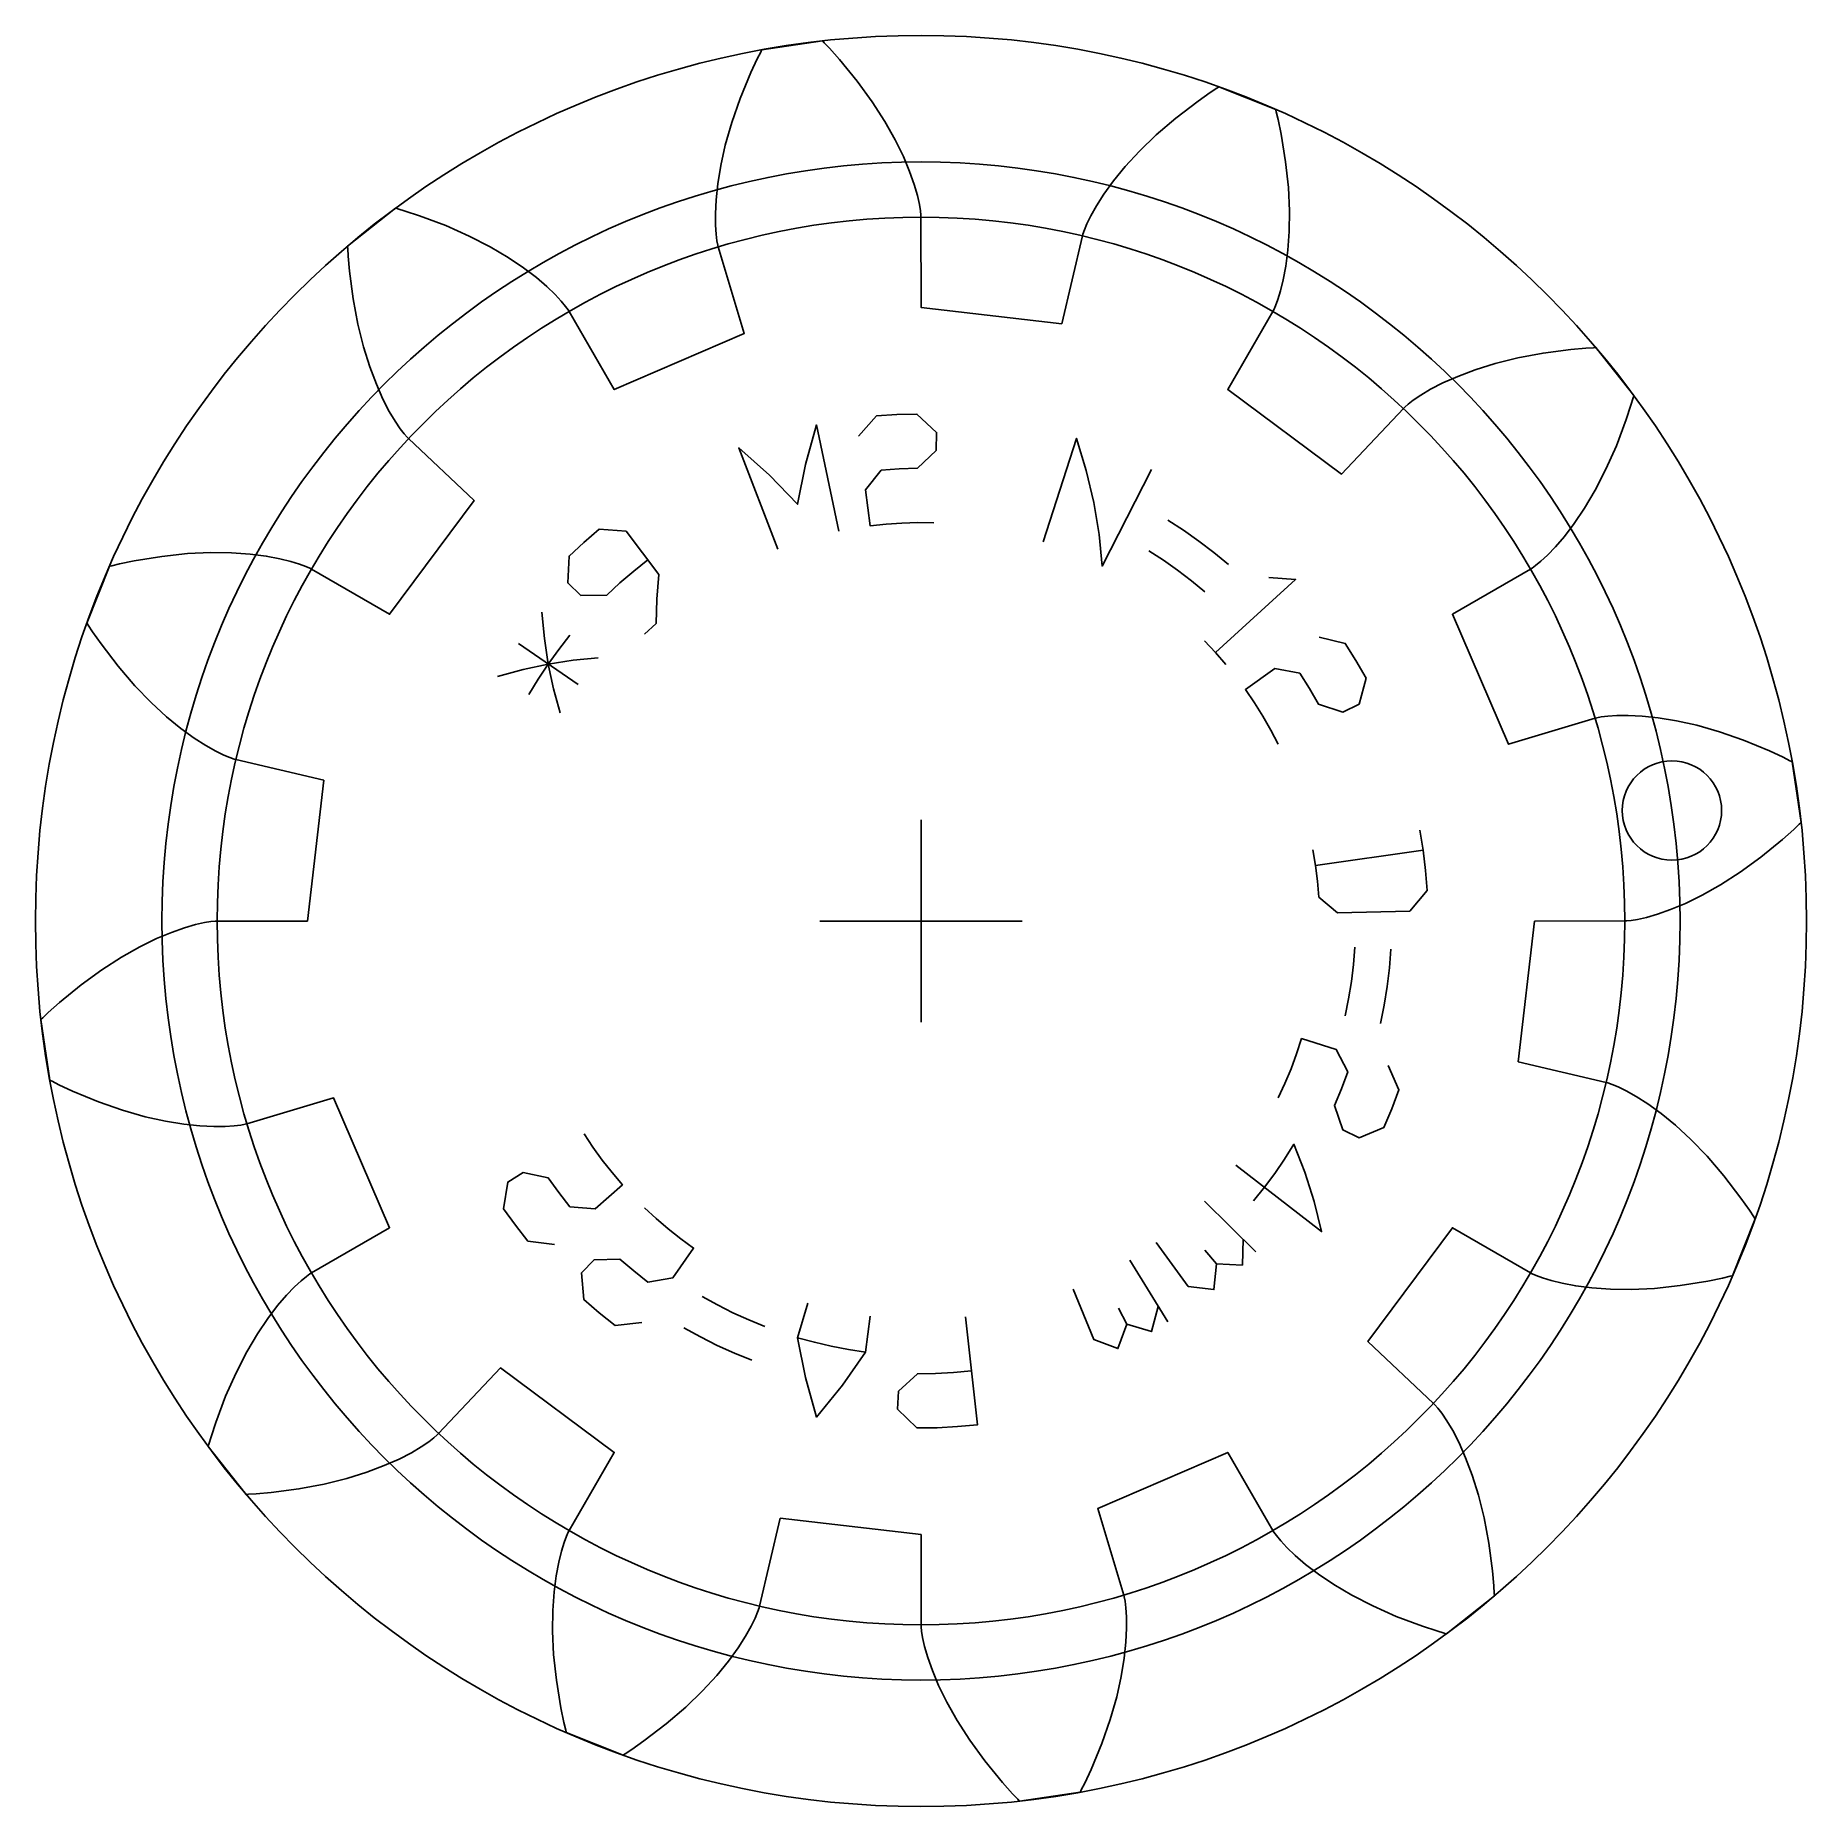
# Model space of a CAD drawing. Extents: x -14 to 14, y -14 to 14.
import ezdxf

# ---------------------------------------------------------------- set-up
doc = ezdxf.new("R2010")
doc.units = 0
for name, color, linetype in [('gear', 7, 'CONTINUOUS'), ('gear_guides', 5, 'CONTINUOUS'), ('gear_texts', 7, 'CONTINUOUS')]:
    doc.layers.add(name, color=color, linetype=linetype)

msp = doc.modelspace()

# ---------------------------------------------------------------- linework, layer by layer
at = {"layer": 'gear'}
msp.add_lwpolyline([(9.7, 0), (11.127901, 0.00002), (11.157982, 0.001604), (11.225367, 0.00887), (11.329369, 0.026148), (11.468928, 0.0577), (11.64261, 0.107693), (11.848621, 0.180165), (12.084815, 0.279003), (12.348703, 0.407914), (12.637476, 0.570395), (12.948009, 0.769716), (13.276889, 1.008887), (13.62043, 1.290642), (13.796477, 1.448261), (13.885346, 1.531379), (13.907641, 1.552613), (13.91043, 1.55528), (13.911824, 1.556615), (13.912522, 1.557282), (13.913046, 1.557931), (13.772063, 2.516006), (13.771374, 2.516476), (13.770514, 2.516914), (13.768794, 2.517791), (13.765355, 2.519541), (13.737889, 2.533453), (13.628842, 2.587447), (13.414853, 2.687671), (13.004711, 2.85852), (12.620874, 2.992813), (12.266087, 3.09423), (11.94275, 3.166638), (11.652912, 3.214066), (11.398259, 3.240675), (11.180104, 3.25073), (10.999383, 3.248571), (10.856651, 3.238584), (10.75208, 3.22517), (10.685458, 3.212716), (10.656196, 3.205568), (9.288818, 2.794255), (8.400446, 4.85), (9.637035, 5.563967), (9.662294, 5.58038), (9.717018, 5.620365), (9.798448, 5.687329), (9.903533, 5.784434), (10.02895, 5.91457), (10.171125, 6.080338), (10.326255, 6.284031), (10.490334, 6.527615), (10.659177, 6.812715), (10.828447, 7.140598), (10.99368, 7.512167), (11.150317, 7.927944), (11.223969, 8.152469), (11.259373, 8.268886), (11.268064, 8.298423), (11.269146, 8.302127), (11.269686, 8.30398), (11.269956, 8.304907), (11.270086, 8.305731), (10.668953, 9.064957), (10.668122, 9.065019), (10.667158, 9.064969), (10.66523, 9.064868), (10.661376, 9.064664), (10.630634, 9.062979), (10.5092, 9.055216), (10.273768, 9.035018), (9.83315, 8.977906), (9.433591, 8.902289), (9.075628, 8.812725), (8.759406, 8.713764), (8.484685, 8.609919), (8.250845, 8.505636), (8.056889, 8.405267), (7.90146, 8.313036), (7.782844, 8.233021), (7.698989, 8.169119), (7.64752, 8.125023), (7.625753, 8.104201), (6.647225, 7.064305), (4.85, 8.400446), (5.563933, 9.637055), (5.577602, 9.663898), (5.605002, 9.725888), (5.64204, 9.824596), (5.684494, 9.961233), (5.72804, 10.136643), (5.768283, 10.35129), (5.800783, 10.605258), (5.821088, 10.898248), (5.824761, 11.229573), (5.807411, 11.598163), (5.764723, 12.002567), (5.692486, 12.440959), (5.644008, 12.67223), (5.61646, 12.790752), (5.609218, 12.820677), (5.608303, 12.824426), (5.607844, 12.826301), (5.607615, 12.827239), (5.607315, 12.828017), (4.707106, 13.184959), (4.706355, 13.184598), (4.705545, 13.184072), (4.703926, 13.183021), (4.700691, 13.180918), (4.67491, 13.164087), (4.573626, 13.096647), (4.379835, 12.96144), (4.026805, 12.69167), (3.718585, 12.426404), (3.453362, 12.169858), (3.228986, 11.926044), (3.042993, 11.698751), (2.892623, 11.491519), (2.774837, 11.307619), (2.686347, 11.150031), (2.62363, 11.021427), (2.582961, 10.924159), (2.560435, 10.860236), (2.551995, 10.83132), (2.224513, 9.44148), (0, 9.7), (-0.00002, 11.127901), (-0.001604, 11.157982), (-0.00887, 11.225367), (-0.026148, 11.329369), (-0.0577, 11.468928), (-0.107693, 11.64261), (-0.180165, 11.848621), (-0.279003, 12.084815), (-0.407914, 12.348703), (-0.570395, 12.637476), (-0.769716, 12.948009), (-1.008887, 13.276889), (-1.290642, 13.62043), (-1.448261, 13.796477), (-1.531379, 13.885346), (-1.552613, 13.907641), (-1.55528, 13.91043), (-1.556615, 13.911824), (-1.557282, 13.912522), (-1.557931, 13.913046), (-2.516006, 13.772063), (-2.516476, 13.771374), (-2.516914, 13.770514), (-2.517791, 13.768794), (-2.519541, 13.765355), (-2.533453, 13.737889), (-2.587447, 13.628842), (-2.687671, 13.414853), (-2.85852, 13.004711), (-2.992813, 12.620874), (-3.09423, 12.266087), (-3.166638, 11.94275), (-3.214066, 11.652912), (-3.240675, 11.398259), (-3.25073, 11.180104), (-3.248571, 10.999383), (-3.238584, 10.856651), (-3.22517, 10.75208), (-3.212716, 10.685458), (-3.205568, 10.656196), (-2.794255, 9.288818), (-4.85, 8.400446), (-5.563967, 9.637035), (-5.58038, 9.662294), (-5.620365, 9.717018), (-5.687329, 9.798448), (-5.784434, 9.903533), (-5.91457, 10.02895), (-6.080338, 10.171125), (-6.284031, 10.326255), (-6.527615, 10.490334), (-6.812715, 10.659177), (-7.140598, 10.828447), (-7.512167, 10.99368), (-7.927944, 11.150317), (-8.152469, 11.223969), (-8.268886, 11.259373), (-8.298423, 11.268064), (-8.302127, 11.269146), (-8.30398, 11.269686), (-8.304907, 11.269956), (-8.305731, 11.270086), (-9.064957, 10.668953), (-9.065019, 10.668122), (-9.064969, 10.667158), (-9.064868, 10.66523), (-9.064664, 10.661376), (-9.062979, 10.630634), (-9.055216, 10.5092), (-9.035018, 10.273768), (-8.977906, 9.83315), (-8.902289, 9.433591), (-8.812725, 9.075628), (-8.713764, 8.759406), (-8.609919, 8.484685), (-8.505636, 8.250845), (-8.405267, 8.056889), (-8.313036, 7.90146), (-8.233021, 7.782844), (-8.169119, 7.698989), (-8.125023, 7.64752), (-8.104201, 7.625753), (-7.064305, 6.647225), (-8.400446, 4.85), (-9.637055, 5.563933), (-9.663898, 5.577602), (-9.725888, 5.605002), (-9.824596, 5.64204), (-9.961233, 5.684494), (-10.136643, 5.72804), (-10.35129, 5.768283), (-10.605258, 5.800783), (-10.898248, 5.821088), (-11.229573, 5.824761), (-11.598163, 5.807411), (-12.002567, 5.764723), (-12.440959, 5.692486), (-12.67223, 5.644008), (-12.790752, 5.61646), (-12.820677, 5.609218), (-12.824426, 5.608303), (-12.826301, 5.607844), (-12.827239, 5.607615), (-12.828017, 5.607315), (-13.184959, 4.707106), (-13.184598, 4.706355), (-13.184072, 4.705545), (-13.183021, 4.703926), (-13.180918, 4.700691), (-13.164087, 4.67491), (-13.096647, 4.573626), (-12.96144, 4.379835), (-12.69167, 4.026805), (-12.426404, 3.718585), (-12.169858, 3.453362), (-11.926044, 3.228986), (-11.698751, 3.042993), (-11.491519, 2.892623), (-11.307619, 2.774837), (-11.150031, 2.686347), (-11.021427, 2.62363), (-10.924159, 2.582961), (-10.860236, 2.560435), (-10.83132, 2.551995), (-9.44148, 2.224513), (-9.7, 0), (-11.127901, -0.00002), (-11.157982, -0.001604), (-11.225367, -0.00887), (-11.329369, -0.026148), (-11.468928, -0.0577), (-11.64261, -0.107693), (-11.848621, -0.180165), (-12.084815, -0.279003), (-12.348703, -0.407914), (-12.637476, -0.570395), (-12.948009, -0.769716), (-13.276889, -1.008887), (-13.62043, -1.290642), (-13.796477, -1.448261), (-13.885346, -1.531379), (-13.907641, -1.552613), (-13.91043, -1.55528), (-13.911824, -1.556615), (-13.912522, -1.557282), (-13.913046, -1.557931), (-13.772063, -2.516006), (-13.771374, -2.516476), (-13.770514, -2.516914), (-13.768794, -2.517791), (-13.765355, -2.519541), (-13.737889, -2.533453), (-13.628842, -2.587447), (-13.414853, -2.687671), (-13.004711, -2.85852), (-12.620874, -2.992813), (-12.266087, -3.09423), (-11.94275, -3.166638), (-11.652912, -3.214066), (-11.398259, -3.240675), (-11.180104, -3.25073), (-10.999383, -3.248571), (-10.856651, -3.238584), (-10.75208, -3.22517), (-10.685458, -3.212716), (-10.656196, -3.205568), (-9.288818, -2.794255), (-8.400446, -4.85), (-9.637035, -5.563967), (-9.662294, -5.58038), (-9.717018, -5.620365), (-9.798448, -5.687329), (-9.903533, -5.784434), (-10.02895, -5.91457), (-10.171125, -6.080338), (-10.326255, -6.284031), (-10.490334, -6.527615), (-10.659177, -6.812715), (-10.828447, -7.140598), (-10.99368, -7.512167), (-11.150317, -7.927944), (-11.223969, -8.152469), (-11.259373, -8.268886), (-11.268064, -8.298423), (-11.269146, -8.302127), (-11.269686, -8.30398), (-11.269956, -8.304907), (-11.270086, -8.305731), (-10.668953, -9.064957), (-10.668122, -9.065019), (-10.667158, -9.064969), (-10.66523, -9.064868), (-10.661376, -9.064664), (-10.630634, -9.062979), (-10.5092, -9.055216), (-10.273768, -9.035018), (-9.83315, -8.977906), (-9.433591, -8.902289), (-9.075628, -8.812725), (-8.759406, -8.713764), (-8.484685, -8.609919), (-8.250845, -8.505636), (-8.056889, -8.405267), (-7.90146, -8.313036), (-7.782844, -8.233021), (-7.698989, -8.169119), (-7.64752, -8.125023), (-7.625753, -8.104201), (-6.647225, -7.064305), (-4.85, -8.400446), (-5.563933, -9.637055), (-5.577602, -9.663898), (-5.605002, -9.725888), (-5.64204, -9.824596), (-5.684494, -9.961233), (-5.72804, -10.136643), (-5.768283, -10.35129), (-5.800783, -10.605258), (-5.821088, -10.898248), (-5.824761, -11.229573), (-5.807411, -11.598163), (-5.764723, -12.002567), (-5.692486, -12.440959), (-5.644008, -12.67223), (-5.61646, -12.790752), (-5.609218, -12.820677), (-5.608303, -12.824426), (-5.607844, -12.826301), (-5.607615, -12.827239), (-5.607315, -12.828017), (-4.707106, -13.184959), (-4.706355, -13.184598), (-4.705545, -13.184072), (-4.703926, -13.183021), (-4.700691, -13.180918), (-4.67491, -13.164087), (-4.573626, -13.096647), (-4.379835, -12.96144), (-4.026805, -12.69167), (-3.718585, -12.426404), (-3.453362, -12.169858), (-3.228986, -11.926044), (-3.042993, -11.698751), (-2.892623, -11.491519), (-2.774837, -11.307619), (-2.686347, -11.150031), (-2.62363, -11.021427), (-2.582961, -10.924159), (-2.560435, -10.860236), (-2.551995, -10.83132), (-2.224513, -9.44148), (0, -9.7), (0.00002, -11.127901), (0.001604, -11.157982), (0.00887, -11.225367), (0.026148, -11.329369), (0.0577, -11.468928), (0.107693, -11.64261), (0.180165, -11.848621), (0.279003, -12.084815), (0.407914, -12.348703), (0.570395, -12.637476), (0.769716, -12.948009), (1.008887, -13.276889), (1.290642, -13.62043), (1.448261, -13.796477), (1.531379, -13.885346), (1.552613, -13.907641), (1.55528, -13.91043), (1.556615, -13.911824), (1.557282, -13.912522), (1.557931, -13.913046), (2.516006, -13.772063), (2.516476, -13.771374), (2.516914, -13.770514), (2.517791, -13.768794), (2.519541, -13.765355), (2.533453, -13.737889), (2.587447, -13.628842), (2.687671, -13.414853), (2.85852, -13.004711), (2.992813, -12.620874), (3.09423, -12.266087), (3.166638, -11.94275), (3.214066, -11.652912), (3.240675, -11.398259), (3.25073, -11.180104), (3.248571, -10.999383), (3.238584, -10.856651), (3.22517, -10.75208), (3.212716, -10.685458), (3.205568, -10.656196), (2.794255, -9.288818), (4.85, -8.400446), (5.563967, -9.637035), (5.58038, -9.662294), (5.620365, -9.717018), (5.687329, -9.798448), (5.784434, -9.903533), (5.91457, -10.02895), (6.080338, -10.171125), (6.284031, -10.326255), (6.527615, -10.490334), (6.812715, -10.659177), (7.140598, -10.828447), (7.512167, -10.99368), (7.927944, -11.150317), (8.152469, -11.223969), (8.268886, -11.259373), (8.298423, -11.268064), (8.302127, -11.269146), (8.30398, -11.269686), (8.304907, -11.269956), (8.305731, -11.270086), (9.064957, -10.668953), (9.065019, -10.668122), (9.064969, -10.667158), (9.064868, -10.66523), (9.064664, -10.661376), (9.062979, -10.630634), (9.055216, -10.5092), (9.035018, -10.273768), (8.977906, -9.83315), (8.902289, -9.433591), (8.812725, -9.075628), (8.713764, -8.759406), (8.609919, -8.484685), (8.505636, -8.250845), (8.405267, -8.056889), (8.313036, -7.90146), (8.233021, -7.782844), (8.169119, -7.698989), (8.125023, -7.64752), (8.104201, -7.625753), (7.064305, -6.647225), (8.400446, -4.85), (9.637055, -5.563933), (9.663898, -5.577602), (9.725888, -5.605002), (9.824596, -5.64204), (9.961233, -5.684494), (10.136643, -5.72804), (10.35129, -5.768283), (10.605258, -5.800783), (10.898248, -5.821088), (11.229573, -5.824761), (11.598163, -5.807411), (12.002567, -5.764723), (12.440959, -5.692486), (12.67223, -5.644008), (12.790752, -5.61646), (12.820677, -5.609218), (12.824426, -5.608303), (12.826301, -5.607844), (12.827239, -5.607615), (12.828017, -5.607315), (13.184959, -4.707106), (13.184598, -4.706355), (13.184072, -4.705545), (13.183021, -4.703926), (13.180918, -4.700691), (13.164087, -4.67491), (13.096647, -4.573626), (12.96144, -4.379835), (12.69167, -4.026805), (12.426404, -3.718585), (12.169858, -3.453362), (11.926044, -3.228986), (11.698751, -3.042993), (11.491519, -2.892623), (11.307619, -2.774837), (11.150031, -2.686347), (11.021427, -2.62363), (10.924159, -2.582961), (10.860236, -2.560435), (10.83132, -2.551995), (9.44148, -2.224513)], close=True, dxfattribs=at)
at = {"layer": 'gear_guides'}
for p, q in [((0, 1.6), (0, -1.6)), ((1.6, 0), (-1.6, 0))]:
    msp.add_line(p, q, dxfattribs=at)
for centre, radius in [((0, 0), 14), ((0, 0), 12), ((0, 0), 11.126206), ((11.872149, 1.747018), 0.785)]:
    msp.add_circle(centre, radius, dxfattribs=at)
at = {"layer": 'gear_texts'}
for points in [[(-1.299663, 6.162866), (-1.653808, 7.842185), (-1.825529, 7.215229), (-1.950011, 6.587961), (-2.395862, 7.046412), (-2.881171, 7.47889), (-2.264199, 5.877367)], [(0.201361, 6.295196), (-0.050348, 6.298214), (-0.301977, 6.291172), (-0.553123, 6.274081), (-0.803385, 6.246968), (-0.876357, 6.81438), (-0.628483, 7.128893), (-0.343119, 7.148313), (-0.057208, 7.156314), (0.23794, 7.438781), (0.247085, 7.724678), (-0.064068, 8.014415), (-0.384262, 8.005454), (-0.703843, 7.983705), (-0.985814, 7.665498)], [(3.641438, 7.139669), (2.861664, 5.610786), (2.814693, 6.110358), (2.732082, 6.614517), (2.613415, 7.1212), (2.458383, 7.628322), (1.931947, 5.994799)], [(-4.316808, 5.708001), (-4.541445, 5.530948), (-4.758827, 5.345061), (-4.968608, 5.150635), (-5.377113, 5.14575), (-5.583772, 5.343517), (-5.564385, 5.768238), (-5.329449, 5.985977), (-5.086001, 6.194154), (-4.661888, 6.164292), (-4.144268, 5.479856), (-4.178407, 5.088811), (-4.188205, 4.704144), (-4.372832, 4.533032)], [(4.859535, 5.637109), (4.630402, 5.826788), (4.393873, 6.007159), (4.150325, 6.177935), (3.900148, 6.338843)], [(4.486, 5.203805), (4.274479, 5.378904), (4.056131, 5.54541), (3.831304, 5.703059), (3.600357, 5.851599)], [(5.497632, 5.432103), (5.921643, 5.400841), (4.653587, 4.244309)], [(-5.992641, 4.880569), (-5.954043, 4.465586), (-5.892218, 4.061757), (-5.808008, 3.670262), (-5.702308, 3.292229)], [(-5.549056, 4.519302), (-5.72521, 4.293959), (-5.892218, 4.061757), (-6.049815, 3.823068), (-6.197748, 3.578272)], [(5.644695, 2.794182), (5.528535, 3.017505), (5.403544, 3.236008), (5.269922, 3.449342), (5.127881, 3.657167), (5.593647, 3.989347), (5.987922, 3.919298), (6.13975, 3.676898), (6.281771, 3.428625), (6.670111, 3.301773), (6.926465, 3.42867), (7.035006, 3.839745), (6.875956, 4.117788), (6.705923, 4.389254), (6.292295, 4.487618)], [(-5.421202, 3.737066), (-6.363235, 4.386449)], [(4.819468, 4.054968), (4.653587, 4.244309), (4.480274, 4.426871)], [(-5.105471, 4.158034), (-5.496377, 4.122332), (-5.892218, 4.061757), (-6.291622, 3.975873), (-6.693188, 3.864314)], [(6.196812, 1.126749), (6.236886, 0.878232), (6.266998, 0.628312), (6.287099, 0.377389), (6.583143, 0.13158), (7.727085, 0.154444), (8.000271, 0.480224), (7.974692, 0.799521), (7.936375, 1.117541), (7.885381, 1.433776)], [(7.936375, 1.117541), (6.236886, 0.878232)], [(6.705156, -1.498217), (6.759668, -1.229091), (6.803382, -0.958002), (6.836229, -0.685382), (6.858156, -0.411668)], [(7.263474, -1.622969), (7.322525, -1.331434), (7.369879, -1.037772), (7.405461, -0.742452), (7.429214, -0.445946)], [(5.644695, -2.794182), (5.751839, -2.566395), (5.849795, -2.334509), (5.938407, -2.098894), (6.017534, -1.859927), (6.564106, -2.028864), (6.747486, -2.384858), (6.646801, -2.652574), (6.535499, -2.916054), (6.670111, -3.301773), (6.926465, -3.42867), (7.319158, -3.265712), (7.443806, -2.97064), (7.556564, -2.670822), (7.383965, -2.28227)], [(-5.324393, -3.364651), (-5.185693, -3.57472), (-5.038711, -3.779078), (-4.883679, -3.977401), (-4.720847, -4.16937), (-5.149641, -4.548074), (-5.549056, -4.519302), (-5.72521, -4.293959), (-5.892218, -4.061757), (-6.291622, -3.975873), (-6.53343, -4.128679), (-6.598743, -4.548795), (-6.411709, -4.80884), (-6.214433, -5.061203), (-5.792833, -5.116129)], [(5.25722, -4.423281), (5.42977, -4.209676), (5.593647, -3.989347), (5.748589, -3.762646), (5.894348, -3.529935), (6.0677, -3.971515), (6.214668, -4.432255), (6.33401, -4.910729), (4.97765, -3.85915)], [(4.480274, -4.426871), (5.29416, -5.231056)], [(-4.372832, -4.533032), (-4.188205, -4.704144), (-3.996889, -4.867743), (-3.799188, -5.023566), (-3.595418, -5.171364), (-3.92199, -5.641079), (-4.316808, -5.708001), (-4.541445, -5.530948), (-4.758827, -5.345061), (-5.167201, -5.356503), (-5.365793, -5.56237), (-5.329449, -5.985977), (-5.086001, -6.194154), (-4.834428, -6.392437), (-4.411848, -6.345652)], [(5.090688, -5.03001), (5.080905, -5.438426), (4.672767, -5.420457), (4.630402, -5.826788), (4.225002, -5.776285), (3.71839, -5.083661)], [(4.486, -5.203805), (4.672767, -5.420457)], [(3.300567, -5.364354), (3.900148, -6.338843)], [(3.750253, -6.095221), (3.643741, -6.489625), (3.251551, -6.375228), (3.113885, -6.759867), (2.732082, -6.614517), (2.404484, -5.821383)], [(-3.459005, -5.93625), (-3.219037, -6.069726), (-2.973928, -6.193507), (-2.724068, -6.307395), (-2.469857, -6.411208)], [(-0.803385, -6.246968), (-0.876357, -6.81438), (-1.243537, -7.337963), (-1.653808, -7.842185), (-1.825529, -7.215229), (-1.950011, -6.587961), (-1.78764, -6.039402)], [(3.121589, -6.120414), (3.251551, -6.375228)], [(-3.747025, -6.430543), (-3.487076, -6.575134), (-3.221557, -6.709221), (-2.950892, -6.832592), (-2.675514, -6.945049)], [(0.799248, -7.111773), (0.514433, -7.13803), (0.228795, -7.152885), (-0.057208, -7.156314), (-0.356834, -7.434027), (-0.370548, -7.71974), (-0.064068, -8.014415), (0.256229, -8.010574), (0.576117, -7.993937), (0.895085, -7.964532), (0.703412, -6.259013)], [(-0.876357, -6.81438), (-1.147951, -6.77392), (-1.417711, -6.722639), (-1.685207, -6.66062), (-1.950011, -6.587961)]]:
    msp.add_lwpolyline(points, dxfattribs=at)

doc.saveas('drawing.dxf')
